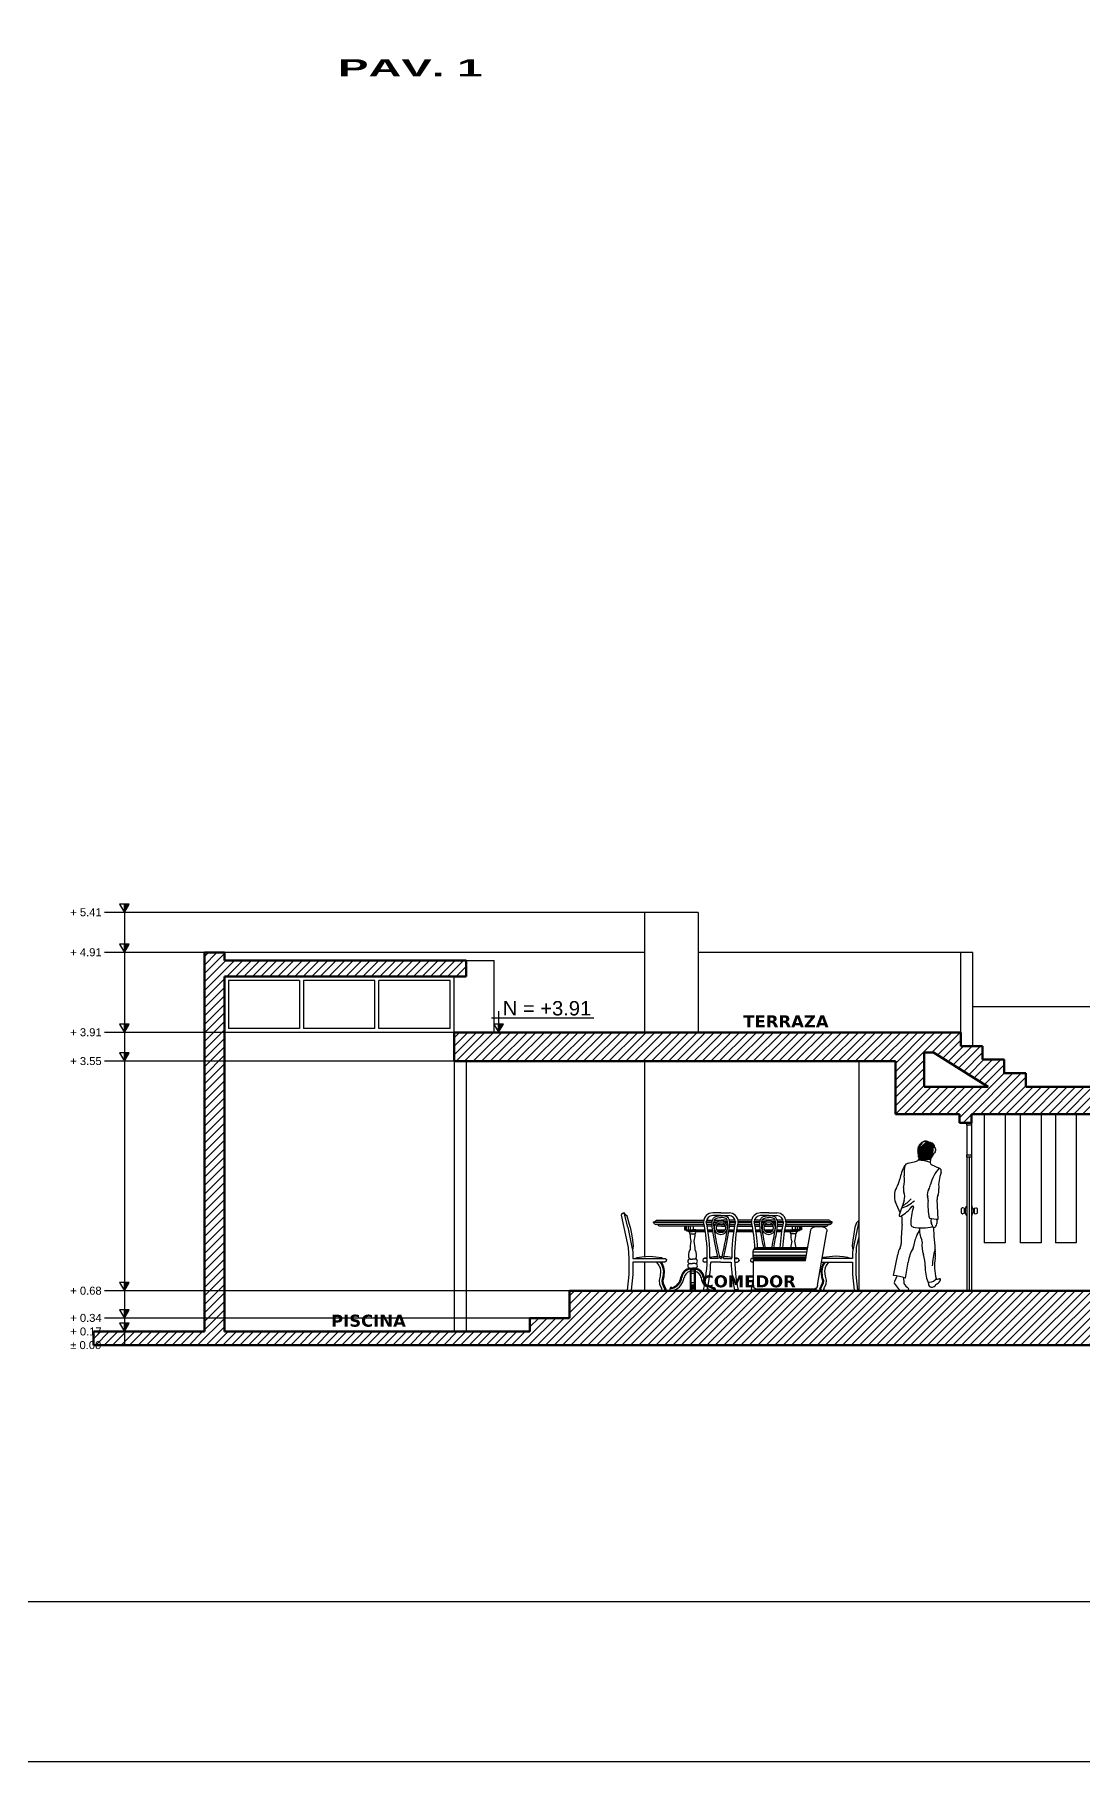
# Model space of a CAD drawing. Header units: inches. Extents: x 20.7 to 104.8, y 84.5 to 143.9.
# Drawn here: x 39.2 to 52.3, y 84.49 to 106.07 of the extents above; entities that cross this region are included whole.
import ezdxf

# ---------------------------------------------------------------- set-up
doc = ezdxf.new("R2010")
doc.units = ezdxf.units.IN
doc.header["$MEASUREMENT"] = 0
for name, color, linetype in [('Cotas', 60, 'Continuous'), ('Formato', 77, 'Continuous'), ('Gradas', 3, 'Continuous'), ('Mobiliario', 2, 'Continuous'), ('Pared lejana', 152, 'Continuous'), ('Personas', 241, 'Continuous'), ('Puertas', 1, 'Continuous'), ('Texto', 98, 'Continuous'), ('Textura piso', 8, 'Continuous'), ('Ventana', 4, 'Continuous')]:
    doc.layers.add(name, color=color, linetype=linetype)
doc.layers.add('Paredes', color=5, linetype='Continuous', lineweight=80)
doc.styles.add('SANSSERIFBOLD', font='sasb____.pfb', dxfattribs={"width": 0.85, "height": 0.6})
doc.styles.get("Standard").update_dxf_attribs({"font": 'arial.ttf'})

# ---------------------------------------------------------------- blocks, each defined once
blk = doc.blocks.new('sillon4')
at = {"layer": 'Mobiliario', "linetype": 'Continuous', "ltscale": 0.03}
for p, q in [((352.398, 46.512), (352.28, 47.184)), ((352.329, 47.242), (352.431, 47.242)), ((352.529, 46.923), (352.48, 47.201)), ((352.519, 46.982), (353.148, 46.982)), ((352.52, 46.975), (353.174, 46.975)), ((352.52, 46.961), (353.189, 46.961)), ((352.529, 46.927), (353.198, 46.927)), ((352.547, 46.82), (352.529, 46.923)), ((352.536, 46.886), (353.198, 46.886)), ((352.54, 46.863), (353.198, 46.863)), ((352.542, 46.848), (353.198, 46.848)), ((353.198, 46.87), (353.198, 46.932)), ((353.198, 46.87), (353.198, 46.512)), ((352.545, 46.835), (353.198, 46.835)), ((352.547, 46.826), (353.198, 46.826)), ((352.547, 46.82), (353.198, 46.82)), ((352.448, 46.462), (353.148, 46.462)), ((352.455, 46.443), (352.455, 46.462)), ((352.495, 46.443), (352.495, 46.462)), ((353.102, 46.443), (353.102, 46.462)), ((353.142, 46.443), (353.142, 46.462))]:
    blk.add_line(p, q, dxfattribs=at)
at = {"layer": 'Mobiliario'}
for p, q in [((352.455, 46.443), (352.495, 46.443)), ((353.102, 46.443), (353.142, 46.443))]:
    blk.add_line(p, q, dxfattribs=at)
at = {"layer": 'Mobiliario', "linetype": 'Continuous', "ltscale": 0.03}
for centre, start, end in [((352.329, 47.192), 90, 190), ((352.431, 47.192), 10, 90), ((353.148, 46.932), 0, 90), ((352.448, 46.512), 180, 270), ((353.148, 46.512), 270, 0)]:
    blk.add_arc(centre, 0.05, start, end, dxfattribs=at)
blk = doc.blocks.new('mobi elev')
at = {"layer": 'Mobiliario'}
for p, q in [((296.36, 23.785), (296.367, 23.808)), ((296.449, 23.378), (296.36, 23.785)), ((296.367, 23.808), (296.38, 23.809)), ((296.392, 23.812), (296.38, 23.809)), ((296.416, 23.784), (296.392, 23.812)), ((296.438, 23.634), (296.392, 23.812)), ((296.431, 23.772), (296.416, 23.784)), ((296.47, 23.637), (296.431, 23.772)), ((297.603, 23.812), (297.5, 23.812)), ((297.603, 23.778), (297.5, 23.778)), ((297.603, 23.812), (297.705, 23.812)), ((297.603, 23.778), (297.705, 23.778)), ((298.2, 23.812), (298.098, 23.812)), ((298.2, 23.778), (298.098, 23.778)), ((298.2, 23.812), (298.302, 23.812)), ((298.2, 23.778), (298.302, 23.778)), ((296.438, 23.634), (296.49, 23.385)), ((296.47, 23.637), (296.471, 23.633)), ((296.471, 23.633), (296.486, 23.552)), ((296.486, 23.552), (296.497, 23.47)), ((296.761, 23.7), (297.387, 23.7)), ((296.761, 23.691), (296.761, 23.7)), ((297.388, 23.691), (296.761, 23.691)), ((296.796, 23.723), (297.389, 23.723)), ((297.393, 23.669), (296.797, 23.669)), ((297.397, 23.646), (296.827, 23.646)), ((297.148, 23.646), (297.148, 23.6)), ((297.148, 23.6), (297.249, 23.6)), ((297.152, 23.6), (297.152, 23.646)), ((297.159, 23.6), (297.159, 23.646)), ((297.171, 23.6), (297.171, 23.589)), ((297.171, 23.589), (297.249, 23.589)), ((297.173, 23.6), (297.173, 23.646)), ((297.196, 23.6), (297.196, 23.646)), ((297.216, 23.55), (297.281, 23.55)), ((297.217, 23.578), (297.249, 23.578)), ((297.223, 23.6), (297.223, 23.646)), ((297.288, 23.6), (297.248, 23.6)), ((297.288, 23.589), (297.248, 23.589)), ((297.288, 23.578), (297.248, 23.578)), ((297.26, 23.6), (297.26, 23.646)), ((297.288, 23.6), (297.405, 23.6)), ((297.288, 23.589), (297.407, 23.589)), ((297.288, 23.578), (297.409, 23.578)), ((297.421, 23.7), (297.494, 23.7)), ((297.493, 23.691), (297.423, 23.691)), ((297.424, 23.723), (297.498, 23.723)), ((297.493, 23.669), (297.428, 23.669)), ((297.494, 23.646), (297.432, 23.646)), ((297.44, 23.6), (297.5, 23.6)), ((297.442, 23.589), (297.501, 23.589)), ((297.443, 23.578), (297.503, 23.578)), ((297.53, 23.669), (297.515, 23.669)), ((297.55, 23.691), (297.516, 23.691)), ((297.517, 23.7), (297.562, 23.7)), ((297.522, 23.646), (297.517, 23.646)), ((297.522, 23.6), (297.524, 23.6)), ((297.523, 23.723), (297.609, 23.723)), ((297.524, 23.589), (297.529, 23.589)), ((297.526, 23.578), (297.536, 23.578)), ((297.609, 23.646), (297.545, 23.646)), ((297.549, 23.6), (297.657, 23.6)), ((297.556, 23.589), (297.649, 23.589)), ((297.609, 23.669), (297.559, 23.669)), ((297.568, 23.578), (297.637, 23.578)), ((297.683, 23.723), (297.609, 23.723)), ((297.609, 23.669), (297.647, 23.669)), ((297.609, 23.646), (297.66, 23.646)), ((297.688, 23.7), (297.644, 23.7)), ((297.656, 23.691), (297.689, 23.691)), ((297.669, 23.578), (297.68, 23.578)), ((297.675, 23.669), (297.69, 23.669)), ((297.677, 23.589), (297.682, 23.589)), ((297.681, 23.6), (297.683, 23.6)), ((297.684, 23.646), (297.689, 23.646)), ((297.702, 23.578), (297.762, 23.578)), ((297.704, 23.589), (297.764, 23.589)), ((297.706, 23.6), (297.766, 23.6)), ((297.781, 23.723), (297.707, 23.723)), ((297.711, 23.646), (297.774, 23.646)), ((297.785, 23.7), (297.712, 23.7)), ((297.712, 23.691), (297.783, 23.691)), ((297.713, 23.669), (297.778, 23.669)), ((297.797, 23.578), (298.006, 23.578)), ((297.798, 23.589), (298.004, 23.589)), ((297.8, 23.6), (298.003, 23.6)), ((297.808, 23.646), (297.995, 23.646)), ((297.813, 23.669), (297.99, 23.669)), ((297.986, 23.723), (297.816, 23.723)), ((297.817, 23.691), (297.985, 23.691)), ((297.984, 23.7), (297.819, 23.7)), ((298.091, 23.7), (298.018, 23.7)), ((298.02, 23.691), (298.09, 23.691)), ((298.096, 23.723), (298.022, 23.723)), ((298.025, 23.669), (298.09, 23.669)), ((298.029, 23.646), (298.091, 23.646)), ((298.037, 23.6), (298.097, 23.6)), ((298.039, 23.589), (298.099, 23.589)), ((298.041, 23.578), (298.1, 23.578)), ((298.113, 23.691), (298.147, 23.691)), ((298.113, 23.669), (298.128, 23.669)), ((298.159, 23.7), (298.114, 23.7)), ((298.114, 23.646), (298.119, 23.646)), ((298.119, 23.6), (298.121, 23.6)), ((298.28, 23.723), (298.12, 23.723)), ((298.121, 23.589), (298.126, 23.589)), ((298.123, 23.578), (298.133, 23.578)), ((298.143, 23.646), (298.258, 23.646)), ((298.146, 23.6), (298.254, 23.6)), ((298.153, 23.589), (298.247, 23.589)), ((298.156, 23.669), (298.244, 23.669)), ((298.166, 23.578), (298.234, 23.578)), ((298.286, 23.7), (298.241, 23.7)), ((298.253, 23.691), (298.287, 23.691)), ((298.267, 23.578), (298.277, 23.578)), ((298.272, 23.669), (298.287, 23.669)), ((298.274, 23.589), (298.279, 23.589)), ((298.279, 23.6), (298.281, 23.6)), ((298.281, 23.646), (298.286, 23.646)), ((298.3, 23.578), (298.359, 23.578)), ((298.302, 23.589), (298.361, 23.589)), ((298.303, 23.6), (298.363, 23.6)), ((298.378, 23.723), (298.304, 23.723)), ((298.382, 23.7), (298.309, 23.7)), ((298.309, 23.646), (298.371, 23.646)), ((298.31, 23.691), (298.38, 23.691)), ((298.31, 23.669), (298.375, 23.669)), ((298.394, 23.578), (298.508, 23.578)), ((298.396, 23.589), (298.508, 23.589)), ((298.397, 23.6), (298.508, 23.6)), ((298.406, 23.646), (298.929, 23.646)), ((298.41, 23.669), (298.959, 23.669)), ((298.959, 23.723), (298.414, 23.723)), ((298.415, 23.691), (298.994, 23.691)), ((298.994, 23.7), (298.416, 23.7)), ((298.54, 23.55), (298.475, 23.55)), ((298.496, 23.6), (298.496, 23.646)), ((298.608, 23.6), (298.507, 23.6)), ((298.585, 23.589), (298.507, 23.589)), ((298.545, 23.578), (298.507, 23.578)), ((298.533, 23.6), (298.533, 23.646)), ((298.56, 23.6), (298.56, 23.646)), ((298.583, 23.6), (298.583, 23.646)), ((298.585, 23.6), (298.585, 23.589)), ((298.597, 23.6), (298.597, 23.646)), ((298.604, 23.6), (298.604, 23.646)), ((298.608, 23.646), (298.608, 23.6)), ((298.994, 23.691), (298.994, 23.7)), ((299.262, 23.552), (299.251, 23.47)), ((299.326, 23.707), (299.259, 23.385)), ((299.277, 23.633), (299.262, 23.552)), ((299.299, 23.689), (299.277, 23.633)), ((299.326, 23.719), (299.299, 23.689)), ((296.456, 23.244), (296.449, 23.378)), ((296.49, 23.385), (296.501, 23.326)), ((296.497, 23.47), (296.505, 23.4)), ((296.505, 23.4), (296.497, 23.348)), ((296.501, 23.326), (296.501, 23.244)), ((299.251, 23.47), (299.244, 23.4)), ((299.244, 23.4), (299.252, 23.348)), ((299.259, 23.385), (299.248, 23.326)), ((299.248, 23.326), (299.248, 23.244)), ((299.292, 23.244), (299.299, 23.378)), ((299.299, 23.378), (299.326, 23.499)), ((296.456, 23.044), (296.456, 23.244)), ((296.501, 23.244), (296.905, 23.244)), ((296.901, 23.196), (296.501, 23.196)), ((296.501, 23.196), (296.501, 23.041)), ((296.92, 23.211), (296.901, 23.196)), ((296.905, 23.244), (296.924, 23.23)), ((296.924, 23.23), (296.92, 23.211)), ((297.217, 23.236), (297.249, 23.236)), ((297.217, 23.179), (297.249, 23.179)), ((297.217, 23.122), (297.249, 23.122)), ((297.217, 23.122), (297.217, 22.844)), ((297.228, 23.122), (297.228, 22.844)), ((297.228, 23.117), (297.269, 23.117)), ((297.228, 23.107), (297.269, 23.107)), ((297.28, 23.236), (297.248, 23.236)), ((297.28, 23.179), (297.248, 23.179)), ((297.28, 23.122), (297.248, 23.122)), ((297.269, 23.122), (297.269, 22.844)), ((297.28, 23.122), (297.28, 22.844)), ((297.375, 23.222), (297.375, 23.219)), ((297.432, 23.244), (297.398, 23.244)), ((297.431, 23.196), (297.398, 23.196)), ((297.57, 23.244), (297.466, 23.244)), ((297.603, 23.196), (297.476, 23.196)), ((297.569, 23.245), (297.57, 23.244)), ((297.591, 23.25), (297.593, 23.244)), ((297.603, 23.244), (297.593, 23.244)), ((297.603, 23.244), (297.612, 23.244)), ((297.603, 23.196), (297.729, 23.196)), ((297.614, 23.25), (297.612, 23.244)), ((297.636, 23.245), (297.636, 23.244)), ((297.636, 23.244), (297.739, 23.244)), ((297.773, 23.244), (297.808, 23.244)), ((297.775, 23.196), (297.808, 23.196)), ((297.83, 23.222), (297.83, 23.219)), ((297.972, 23.222), (297.972, 23.219)), ((298.007, 23.244), (297.995, 23.244)), ((298.007, 23.196), (297.995, 23.196)), ((298.858, 23.196), (299.248, 23.196)), ((299.248, 23.244), (298.867, 23.244)), ((299.248, 23.196), (299.248, 23.041)), ((299.292, 23.044), (299.292, 23.244)), ((296.436, 22.846), (296.456, 23.044)), ((296.501, 23.041), (296.48, 22.846)), ((297.228, 23.088), (297.269, 23.088)), ((297.228, 23.059), (297.269, 23.059)), ((297.228, 22.943), (297.269, 22.943)), ((297.228, 22.915), (297.269, 22.915)), ((297.228, 22.897), (297.269, 22.897)), ((297.228, 22.886), (297.269, 22.886)), ((299.248, 23.041), (299.269, 22.846)), ((299.313, 22.846), (299.292, 23.044)), ((296.436, 22.846), (296.442, 22.838)), ((296.474, 22.838), (296.442, 22.838)), ((296.458, 22.838), (296.442, 22.838)), ((296.474, 22.838), (296.48, 22.846)), ((296.861, 22.859), (296.868, 22.838)), ((296.901, 22.838), (296.868, 22.838)), ((296.974, 22.878), (296.966, 22.863)), ((296.966, 22.863), (296.966, 22.846)), ((296.966, 22.846), (296.973, 22.838)), ((296.966, 22.846), (297.018, 22.846)), ((296.991, 22.867), (296.968, 22.867)), ((297.011, 22.838), (296.973, 22.838)), ((296.99, 22.878), (296.974, 22.878)), ((297.018, 22.846), (297.011, 22.838)), ((297.217, 22.878), (297.249, 22.878)), ((297.217, 22.863), (297.249, 22.863)), ((297.221, 22.838), (297.217, 22.844)), ((297.217, 22.844), (297.28, 22.844)), ((297.276, 22.838), (297.221, 22.838)), ((297.28, 22.878), (297.248, 22.878)), ((297.28, 22.863), (297.248, 22.863)), ((297.276, 22.838), (297.28, 22.844)), ((297.398, 22.838), (297.387, 22.849)), ((297.387, 22.849), (297.432, 22.849)), ((297.421, 22.838), (297.398, 22.838)), ((297.421, 22.838), (297.432, 22.849)), ((297.531, 22.846), (297.479, 22.846)), ((297.479, 22.846), (297.486, 22.838)), ((297.524, 22.838), (297.486, 22.838)), ((297.506, 22.867), (297.529, 22.867)), ((297.507, 22.878), (297.523, 22.878)), ((297.523, 22.878), (297.531, 22.863)), ((297.531, 22.846), (297.524, 22.838)), ((297.531, 22.863), (297.531, 22.846)), ((297.785, 22.838), (297.773, 22.849)), ((297.819, 22.849), (297.773, 22.849)), ((297.785, 22.838), (297.808, 22.838)), ((297.808, 22.838), (297.819, 22.849)), ((297.984, 22.849), (298.029, 22.849)), ((297.995, 22.838), (297.984, 22.849)), ((298.018, 22.838), (297.995, 22.838)), ((298.018, 22.838), (298.029, 22.849)), ((298.225, 22.858), (298.225, 22.846)), ((298.225, 22.846), (298.232, 22.838)), ((298.225, 22.846), (298.277, 22.846)), ((298.27, 22.838), (298.232, 22.838)), ((298.277, 22.846), (298.27, 22.838)), ((298.416, 22.849), (298.371, 22.849)), ((298.382, 22.838), (298.371, 22.849)), ((298.382, 22.838), (298.405, 22.838)), ((298.405, 22.838), (298.416, 22.849)), ((298.476, 22.858), (298.476, 22.844)), ((298.539, 22.844), (298.476, 22.844)), ((298.479, 22.838), (298.476, 22.844)), ((298.535, 22.838), (298.479, 22.838)), ((298.487, 22.858), (298.487, 22.844)), ((298.528, 22.858), (298.528, 22.844)), ((298.535, 22.838), (298.539, 22.844)), ((298.539, 22.858), (298.539, 22.844)), ((298.79, 22.846), (298.738, 22.846)), ((298.738, 22.846), (298.745, 22.838)), ((298.745, 22.838), (298.783, 22.838)), ((298.79, 22.846), (298.783, 22.838)), ((298.786, 22.867), (298.788, 22.867)), ((298.788, 22.868), (298.79, 22.863)), ((298.79, 22.863), (298.79, 22.846)), ((298.847, 22.838), (298.881, 22.838)), ((298.888, 22.859), (298.881, 22.838)), ((299.275, 22.838), (299.269, 22.846)), ((299.275, 22.838), (299.306, 22.838)), ((299.313, 22.846), (299.306, 22.838))]:
    blk.add_line(p, q, dxfattribs=at)
for points in [[(296.531, 23.244), (296.558, 23.256), (296.615, 23.265), (296.716, 23.27), (296.789, 23.263), (296.861, 23.253), (296.877, 23.244)], [(296.799, 23.196), (296.829, 23.156), (296.842, 23.124), (296.849, 23.085), (296.844, 23.021), (296.83, 22.972), (296.836, 22.92), (296.856, 22.874), (296.863, 22.862), (296.861, 22.859)], [(296.841, 23.196), (296.859, 23.173), (296.875, 23.134), (296.884, 23.087), (296.878, 23.015), (296.865, 22.969), (296.869, 22.929), (296.887, 22.889), (296.9, 22.864), (296.902, 22.861), (296.888, 22.838)], [(296.856, 23.196), (296.869, 23.178), (296.886, 23.137), (296.895, 23.088), (296.889, 23.013), (296.876, 22.968), (296.88, 22.932), (296.897, 22.895), (296.91, 22.87), (296.916, 22.861), (296.901, 22.838)], [(298.893, 23.196), (298.88, 23.178), (298.863, 23.137), (298.853, 23.088), (298.859, 23.013), (298.872, 22.968), (298.868, 22.932), (298.852, 22.895), (298.838, 22.87), (298.833, 22.861), (298.847, 22.838)], [(298.907, 23.196), (298.89, 23.173), (298.874, 23.134), (298.865, 23.087), (298.87, 23.015), (298.884, 22.969), (298.88, 22.929), (298.862, 22.889), (298.848, 22.864), (298.846, 22.861), (298.861, 22.838)], [(299.217, 23.244), (299.191, 23.256), (299.133, 23.265), (299.033, 23.27), (298.96, 23.263), (298.887, 23.253), (298.871, 23.244)], [(298.949, 23.196), (298.92, 23.156), (298.907, 23.124), (298.899, 23.085), (298.904, 23.021), (298.918, 22.972), (298.913, 22.92), (298.892, 22.874), (298.886, 22.862), (298.888, 22.859)]]:
    blk.add_lwpolyline(points, dxfattribs=at)
for centre, radius, start, end in [((297.5, 23.698), 0.114, 90, 180), ((297.5, 23.698), 0.0797, 90, 180), ((297.705, 23.698), 0.114, 0, 90), ((297.705, 23.698), 0.0797, 0, 90), ((298.098, 23.698), 0.114, 90, 180), ((298.098, 23.698), 0.0797, 90, 180), ((298.302, 23.698), 0.114, 0, 90), ((298.302, 23.698), 0.0797, 0, 90), ((296.757, 23.745), 0.0451, 275.4698, 330.783), ((296.793, 23.702), 0.0332, 198.1399, 271.9552), ((296.794, 23.633), 0.0354, 20.6968, 94.766), ((297.211, 23.599), 0.0221, 206.8466, 284.9234), ((297.228, 23.567), 0.02, 149.3013, 234.4011), ((297.614, 23.556), 0.398, 180.8234, 194.1277), ((296.883, 23.556), 0.398, 345.8723, 359.1766), ((297.269, 23.567), 0.02, 305.5989, 30.6987), ((295.439, 23.274), 1.993, 347.7009, 12.2991), ((295.439, 23.274), 2.027, 359.1665, 12.2991), ((297.603, 23.627), 0.0832, 90, 270), ((297.603, 23.627), 0.0604, 90, 270), ((297.603, 23.627), 0.0832, 270, 90), ((297.603, 23.627), 0.0604, 270, 90), ((299.766, 23.274), 2.027, 167.7009, 180.8335), ((299.766, 23.274), 1.993, 167.7009, 192.2991), ((296.037, 23.274), 1.993, 2.6793, 12.2991), ((296.037, 23.274), 2.027, 2.9188, 12.2991), ((298.2, 23.627), 0.0832, 90, 270), ((298.2, 23.627), 0.0604, 90, 270), ((298.2, 23.627), 0.0832, 270, 90), ((298.2, 23.627), 0.0604, 270, 90), ((300.364, 23.274), 2.027, 167.7009, 177.0812), ((300.364, 23.274), 1.993, 167.7009, 177.0312), ((298.487, 23.567), 0.02, 146.7943, 234.4011), ((298.873, 23.556), 0.398, 180.8234, 194.1277), ((298.141, 23.556), 0.398, 345.8723, 359.1766), ((298.528, 23.567), 0.02, 305.5989, 33.2057), ((298.547, 23.603), 0.0251, 264.8119, 327.1979), ((298.962, 23.633), 0.0354, 85.234, 159.3032), ((298.999, 23.745), 0.0451, 209.217, 264.5302), ((298.963, 23.702), 0.0332, 268.0448, 341.8601), ((297.311, 23.287), 0.114, 146.1962, 206.8278), ((297.672, 23.357), 0.455, 167.0807, 180.897), ((296.825, 23.357), 0.455, 359.103, 12.9193), ((297.186, 23.287), 0.114, 333.1722, 33.8038), ((298.931, 23.357), 0.455, 167.0807, 177.4971), ((298.084, 23.357), 0.455, 2.5029, 12.9193), ((297.243, 22.982), 0.142, 100.6151, 169.3537), ((297.243, 22.982), 0.131, 101.549, 169.3537), ((297.217, 23.208), 0.0285, 90, 270), ((297.217, 23.151), 0.0285, 90, 270), ((297.28, 23.208), 0.0285, 270, 90), ((297.28, 23.151), 0.0285, 270, 90), ((297.254, 22.982), 0.142, 10.6463, 79.3849), ((297.254, 22.982), 0.131, 10.6463, 78.451), ((297.398, 23.222), 0.0228, 90, 180), ((297.398, 23.219), 0.0228, 180, 270), ((297.603, 22.265), 1, 99.8276, 101.4912), ((295.485, 23.274), 1.993, 347.7009, 357.7669), ((297.603, 22.265), 1, 92.1549, 97.8439), ((297.597, 22.574), 0.69, 89.5437, 90.7396), ((297.608, 22.574), 0.69, 89.2604, 90.4563), ((297.603, 22.265), 1, 82.1561, 87.8451), ((299.721, 23.274), 1.993, 182.2331, 192.2991), ((297.603, 22.265), 1, 78.5088, 80.1724), ((297.808, 23.222), 0.0228, 0, 90), ((297.808, 23.219), 0.0228, 270, 0), ((297.995, 23.222), 0.0228, 90, 180), ((297.995, 23.219), 0.0228, 180, 270), ((298.2, 22.265), 1, 101.1074, 101.4912), ((296.946, 23.03), 0.159, 285.9772, 352.14), ((296.946, 23.03), 0.17, 285.4295, 352.14), ((296.946, 23.03), 0.198, 291.3682, 352.14), ((297.243, 22.982), 0.103, 104.816, 169.3537), ((297.254, 22.982), 0.103, 10.6463, 75.184), ((297.551, 23.03), 0.198, 187.86, 219.3848), ((297.551, 23.03), 0.17, 187.86, 210.5747), ((297.551, 23.03), 0.159, 187.86, 205.3509), ((297.551, 23.03), 0.17, 230.2309, 254.5705), ((297.551, 23.03), 0.159, 227.9108, 254.0228), ((296.037, 23.274), 1.993, 347.7009, 351.4588), ((297.551, 23.03), 0.198, 234.6058, 248.6318), ((296.082, 23.274), 1.993, 347.7009, 348.1393), ((298.205, 23.03), 0.198, 291.3682, 299.3722), ((300.318, 23.274), 1.993, 192.0563, 192.2991), ((300.364, 23.274), 1.993, 192.0563, 192.2991), ((298.81, 23.03), 0.198, 240.6278, 248.6318)]:
    blk.add_arc(centre, radius, start, end, dxfattribs=at)
for points in [[(297.569, 23.245), (297.502, 23.582), (297.522, 23.758), (297.603, 23.778)], [(297.636, 23.245), (297.703, 23.582), (297.683, 23.758), (297.603, 23.778)]]:
    blk.add_spline(points, degree=3, dxfattribs=at)
for points, knots in [([(297.591, 23.25), (297.573, 23.334), (297.554, 23.417), (297.528, 23.566), (297.517, 23.621), (297.515, 23.697), (297.519, 23.72), (297.535, 23.742), (297.546, 23.747), (297.577, 23.752), (297.59, 23.754), (297.603, 23.755)], [0, 0, 0, 0, 0.2488357, 0.2488357, 0.3650363, 0.3650363, 0.4389947, 0.4389947, 0.4970626, 0.4970626, 0.5282923, 0.5282923, 0.5282923, 0.5282923]), ([(297.614, 23.25), (297.633, 23.334), (297.652, 23.417), (297.678, 23.566), (297.689, 23.621), (297.691, 23.697), (297.686, 23.72), (297.67, 23.742), (297.659, 23.747), (297.628, 23.752), (297.616, 23.754), (297.603, 23.755)], [0, 0, 0, 0, 0.2488357, 0.2488357, 0.3650363, 0.3650363, 0.4389947, 0.4389947, 0.4970626, 0.4970626, 0.5282923, 0.5282923, 0.5282923, 0.5282923]), ([(298.138, 23.377), (298.125, 23.439), (298.1, 23.564), (298.073, 23.765), (298.17, 23.775), (298.2, 23.778)], [0.1457405, 0.1457405, 0.1457405, 0.1457405, 0.3429654, 0.5205537, 0.603293, 0.603293, 0.603293, 0.603293]), ([(298.161, 23.377), (298.151, 23.421), (298.142, 23.468), (298.125, 23.566), (298.114, 23.621), (298.112, 23.697), (298.117, 23.72), (298.132, 23.742), (298.143, 23.747), (298.175, 23.752), (298.187, 23.754), (298.2, 23.755)], [0.1236458, 0.1236458, 0.1236458, 0.1236458, 0.2488357, 0.2488357, 0.3650363, 0.3650363, 0.4389947, 0.4389947, 0.4970626, 0.4970626, 0.5282923, 0.5282923, 0.5282923, 0.5282923]), ([(298.263, 23.377), (298.276, 23.439), (298.3, 23.564), (298.327, 23.765), (298.231, 23.775), (298.2, 23.778)], [0.1457405, 0.1457405, 0.1457405, 0.1457405, 0.3429654, 0.5205537, 0.603293, 0.603293, 0.603293, 0.603293]), ([(298.239, 23.377), (298.249, 23.421), (298.258, 23.468), (298.275, 23.566), (298.286, 23.621), (298.288, 23.697), (298.284, 23.72), (298.268, 23.742), (298.257, 23.747), (298.226, 23.752), (298.213, 23.754), (298.2, 23.755)], [0.1236458, 0.1236458, 0.1236458, 0.1236458, 0.2488357, 0.2488357, 0.3650363, 0.3650363, 0.4389947, 0.4389947, 0.4970626, 0.4970626, 0.5282923, 0.5282923, 0.5282923, 0.5282923])]:
    blk.add_open_spline(points, degree=3, knots=knots, dxfattribs=at)
blk = doc.blocks.new('people')
at = {"true_color": 0x2f3232}
h = blk.add_hatch(dxfattribs=at)
h.set_pattern_fill('ANSI38', color=250, scale=0.05, angle=45, style=0)
h.set_pattern_definition([(90, (326.720215, 24.233731), (-0.00625, 9e-19), []), (180, (326.720215, 24.233731), (-0.0125, -0.00625), [0.015625, -0.009375])])
edge = h.paths.add_edge_path()
edge.add_arc((326.658, 24.408), 0.0398, 11.1317, 76.2407)
edge.add_arc((326.617, 24.35), 0.123, 113.2344, 172.903)
edge.add_arc((326.771, 24.869), 0.434, 248.6383, 256.2407)
edge.add_arc((326.591, 24.41), 0.0582, 68.6383, 113.2344)
edge.add_arc((326.559, 24.358), 0.0645, 172.903, 191.7376)
edge.add_arc((326.177, 24.278), 0.325, 0.6648, 11.7376)
edge.add_arc((326.547, 24.283), 0.0448, 180.6648, 256.2568)
edge.add_arc((326.582, 24.424), 0.191, 256.2568, 287.5392)
edge.add_arc((326.621, 24.301), 0.061, 287.5392, 337.6468)
edge.add_arc((326.878, 24.195), 0.217, 139.938, 157.6468)
edge.add_arc((326.789, 24.434), 0.0933, 191.1317, 216.2418)
edge.add_arc((326.684, 24.358), 0.0358, 319.938, 396.2418)
at = {"color": 37}
for p, q in [((326.373, 24.191), (326.465, 24.212)), ((326.653, 24.249), (326.648, 24.198)), ((326.661, 24.176), (326.762, 24.131)), ((326.273, 23.573), (326.217, 23.703)), ((326.324, 23.727), (326.263, 23.543)), ((326.75, 23.491), (326.735, 23.736))]:
    blk.add_line(p, q, dxfattribs=at)
at = {"color": 8}
for p, q in [((326.192, 22.788), (326.244, 23.052)), ((326.265, 22.607), (326.204, 22.69)), ((326.233, 22.781), (326.209, 22.721)), ((326.315, 22.762), (326.318, 22.694)), ((326.624, 22.708), (326.629, 22.673)), ((326.361, 22.599), (326.377, 22.61))]:
    blk.add_line(p, q, dxfattribs=at)
at = {"color": 7}
blk.add_line((326.724, 22.75), (326.711, 22.734), dxfattribs=at)
at = {"color": 250, "true_color": 0x2f3232}
for centre, radius, start, end in [((326.617, 24.35), 0.123, 113.2344, 172.903), ((326.591, 24.41), 0.0582, 68.6383, 113.2344), ((326.771, 24.869), 0.434, 248.6383, 256.2407), ((326.658, 24.408), 0.0398, 11.1317, 76.2407), ((326.789, 24.434), 0.0933, 191.1317, 216.2418), ((326.559, 24.358), 0.0645, 172.903, 191.7376), ((326.177, 24.278), 0.325, 0.6648, 11.7376), ((326.547, 24.283), 0.0448, 180.6648, 256.2568), ((326.582, 24.424), 0.191, 256.2568, 287.5392), ((326.621, 24.301), 0.061, 287.5392, 337.6468), ((326.878, 24.195), 0.217, 139.938, 157.6468), ((326.684, 24.358), 0.0358, 319.938, 36.2418)]:
    blk.add_arc(centre, radius, start, end, dxfattribs=at)
at = {"color": 37}
for centre, radius, start, end in [((326.39, 24.12), 0.0724, 103.256, 152.2152), ((326.448, 24.283), 0.073, 283.256, 334.5444), ((326.481, 23.713), 0.515, 71.0255, 88.3019), ((326.67, 24.196), 0.0219, 174.5751, 246.0598), ((325.911, 24.064), 0.365, 330.0578, 348.7633), ((326.851, 23.877), 0.593, 152.2152, 168.7633), ((325.93, 23.986), 0.399, 345.8402, 7.0166), ((326.655, 24.076), 0.333, 163.7872, 187.0166), ((327.078, 23.836), 0.432, 136.9705, 168.178), ((327.181, 23.915), 0.426, 158.1701, 185.4665), ((326.743, 24.09), 0.0451, 338.1701, 66.0597), ((326.4, 23.783), 0.199, 150.0578, 203.4411), ((326.001, 24.138), 0.568, 301.8431, 316.439), ((326.41, 23.865), 0.0965, 165.8402, 202.2302), ((326.184, 23.773), 0.147, 341.7326, 22.2302), ((326.73, 23.803), 0.117, 146.8546, 196.7471), ((326.494, 23.732), 0.129, 356.5823, 16.7471), ((326.491, 23.959), 0.167, 326.8546, 348.178), ((326.85, 23.743), 0.115, 157.8521, 183.5164), ((326.572, 23.856), 0.186, 337.8521, 5.4665), ((326.275, 23.539), 0.0129, 161.7326, 299.7251), ((326.041, 23.95), 0.485, 299.7251, 322.1534), ((326.094, 24.146), 0.555, 290.8435, 310.1037), ((326.937, 23.456), 0.529, 159.4195, 183.4038), ((326.432, 23.646), 0.00999, 339.4195, 142.1534), ((327.431, 23.676), 0.81, 176.5823, 192.2391), ((326.442, 23.427), 0.0334, 183.4038, 258.5087), ((326.552, 23.965), 0.583, 258.5087, 282.9627), ((326.774, 24.157), 0.666, 258.3556, 267.9638)]:
    blk.add_arc(centre, radius, start, end, dxfattribs=at)
at = {"color": 8}
for centre, radius, start, end in [((325.928, 23.461), 0.373, 354.534, 11.4008), ((328.806, 23.186), 2.519, 174.534, 179.9924), ((325.326, 23.929), 1.322, 331.5146, 334.1443), ((326.794, 23.356), 0.278, 174.3047, 206.1911), ((330.828, 23.535), 4.14, 181.9686, 186.3209), ((326.517, 22.998), 0.279, 150.7516, 168.8509), ((326.181, 23.186), 0.106, 330.7516, 359.9924), ((326.867, 22.877), 0.5, 149.8186, 170.8906), ((326.383, 23.158), 0.0588, 329.8186, 353.6282), ((326.841, 23.107), 0.402, 151.5146, 173.6281), ((326.498, 23.21), 0.0514, 351.5802, 26.1911), ((326.863, 23.156), 0.317, 171.5802, 199.7946), ((327.324, 22.908), 0.648, 161.4987, 180), ((305.987, 26.225), 20.646, 350.3255, 350.8906), ((326.201, 22.918), 0.386, 357.7228, 19.7946), ((327.044, 22.885), 0.458, 177.7228, 202.6493), ((327.265, 22.905), 0.563, 169.755, 196.031), ((326.457, 23.051), 0.258, 349.755, 6.3209), ((326.049, 21.798), 1.001, 73.1531, 81.829), ((326.218, 22.7), 0.0171, 148.5305, 216.3056), ((326.138, 22.749), 0.0762, 328.5305, 338.2916), ((326.334, 22.694), 0.0154, 182.697, 212.5784), ((326.498, 22.8), 0.211, 212.5784, 234.9166), ((326.648, 22.785), 0.0808, 250.8808, 321.1274), ((326.665, 22.678), 0.0363, 188.106, 262.8731), ((326.669, 22.705), 0.0634, 262.8731, 330.747), ((326.729, 22.839), 0.0979, 262.8145, 291.8728), ((326.748, 22.66), 0.0279, 116.2042, 150.747), ((326.699, 22.76), 0.0839, 296.2042, 342.8074), ((326.769, 22.738), 0.0102, 342.8074, 111.8727), ((326.278, 22.617), 0.0167, 216.3056, 269.5881), ((326.273, 21.871), 0.729, 83.9695, 89.5881), ((326.351, 22.614), 0.0176, 263.9695, 305.1279), ((326.371, 22.619), 0.0102, 305.1279, 54.9166)]:
    blk.add_arc(centre, radius, start, end, dxfattribs=at)
at = {"layer": 'Personas'}
for p, q in [((326.661, 23.5), (326.656, 23.469)), ((326.73, 23.492), (326.735, 23.465))]:
    blk.add_line(p, q, dxfattribs=at)
for centre, radius, start, end in [((326.683, 23.465), 0.027, 170.4592, 224.3283), ((326.642, 23.425), 0.0298, 353.2856, 44.3283), ((326.698, 23.418), 0.0262, 173.2856, 325.7475), ((326.644, 23.455), 0.0909, 325.7475, 5.022), ((326.706, 23.46), 0.0292, 5.022, 9.1218)]:
    blk.add_arc(centre, radius, start, end, dxfattribs=at)
blk = doc.blocks.new('MANUBRO')
for p, q in [((-0.069, 0.076), (-0.069, 0.03)), ((-0.033, 0.087), (-0.051, 0.092)), ((-0.033, 0.018), (-0.051, 0.014)), ((-0.033, 0.087), (-0.033, 0.018)), ((-0.033, 0.073), (-0.02, 0.073)), ((-0.033, 0.032), (-0.02, 0.032)), ((-0.02, 0.073), (-0.02, 0.032)), ((-0.009, 0.106), (0, 0.106)), ((-0.009, 0), (0, 0))]:
    blk.add_line(p, q)
for centre, radius, start, end in [((-0.053, 0.076), 0.0163, 85.3243, 180), ((-0.053, 0.03), 0.0163, 180, 274.6757), ((-0.06, 0.106), 0.0515, 320.834, 359.8998), ((-0.06, 0), 0.0515, 0.1002, 39.166)]:
    blk.add_arc(centre, radius, start, end)
blk = doc.blocks.new('puerta corte')
at = {"layer": 'Puertas'}
for p, q in [((339.074, 16.603), (339.074, 16.233)), ((339.134, 16.603), (339.134, 16.233)), ((339.074, 16.203), (339.074, 14.533)), ((339.104, 16.203), (339.104, 14.533)), ((339.134, 16.203), (339.134, 14.533)), ((339.134, 14.533), (339.074, 14.533))]:
    blk.add_line(p, q, dxfattribs=at)
at = {"layer": 'Puertas', "ltscale": 5}
for points in [[(339.074, 16.603), (339.074, 16.633), (339.134, 16.633), (339.134, 16.603), (339.134, 16.603), (339.134, 16.603), (339.074, 16.603), (339.074, 16.633)], [(339.074, 16.203), (339.074, 16.233), (339.134, 16.233), (339.134, 16.203), (339.134, 16.203), (339.134, 16.203), (339.074, 16.203), (339.074, 16.233)]]:
    blk.add_lwpolyline(points, dxfattribs=at)
at = {"layer": 'Puertas'}
blk.add_blockref('MANUBRO', (339.074, 15.48), dxfattribs=at)
at = {"layer": 'Puertas', "xscale": -1}
blk.add_blockref('MANUBRO', (339.134, 15.48), dxfattribs=at)
blk = doc.blocks.new('T')
at = {"ltscale": 0.5}
blk.add_hatch(color=256, dxfattribs=at).paths.add_polyline_path([(2.6, 0), (0, 0), (2.6, -1.5)])
blk.add_line((0, 0), (2.6, 0), dxfattribs=at)
at = {"linetype": 'Continuous', "ltscale": 0.5}
blk.add_lwpolyline([(0, 0), (2.6, -1.5), (2.6, 1.5)], close=True, dxfattribs=at)
blk = doc.blocks.new('nivel c')
at = {"layer": 'Cotas'}
for p, q in [((230.884, 33.149), (232.159, 33.149)), ((230.97, 33.232), (230.97, 32.969))]:
    blk.add_line(p, q, dxfattribs=at)
at = {"layer": 'Cotas', "color": 8, "xscale": 0.03999999999996362, "yscale": 0.03999999999996362, "zscale": 0.03999999999996362, "rotation": 90}
blk.add_blockref('T', (230.97, 32.969), dxfattribs=at)

msp = doc.modelspace()

# ---------------------------------------------------------------- hatches: boundary and pattern name
at = {"layer": 'Textura piso'}
h = msp.add_hatch(dxfattribs=at)
h.set_pattern_fill('ANSI31', color=256, scale=0.6, style=0)
h.set_pattern_definition([(45, (71.56862, 89.68824), (-0.05303301, 0.05303301), [])])
h.paths.add_polyline_path([(45.882, 90.368), (45.882, 90.028), (45.387, 90.028), (45.387, 89.858), (41.569, 89.858), (41.569, 94.298), (44.59, 94.298), (44.59, 94.498), (41.569, 94.498), (41.569, 94.598), (41.319, 94.598), (41.319, 89.858), (39.934, 89.858), (39.934, 89.688), (71.369, 89.688), (71.369, 89.858), (71.069, 89.858), (71.069, 90.028), (70.249, 90.028), (70.249, 92.578), (71.569, 92.578), (71.569, 92.728), (71.369, 92.728), (71.369, 100.788), (71.219, 100.788), (71.219, 99.988), (66.286, 99.988), (66.286, 101.588), (66.166, 101.588), (66.166, 92.918), (65.906, 92.918), (65.906, 101.588), (65.786, 101.588), (65.786, 99.988), (61.324, 99.988), (61.324, 100.788), (61.174, 100.788), (61.174, 92.918), (51.583, 92.918), (51.583, 93.088), (51.313, 93.088), (51.313, 93.258), (51.043, 93.258), (51.043, 93.428), (50.773, 93.428), (50.773, 93.598), (44.44, 93.598), (44.44, 93.238), (49.954, 93.238), (49.954, 92.578), (50.757, 92.578), (50.757, 92.468), (50.907, 92.468), (50.907, 92.578), (61.174, 92.578), (61.174, 92.328), (62.176, 92.328), (64.876, 90.628), (65.786, 90.628), (65.786, 90.028), (61.697, 90.028), (61.697, 90.198), (61.427, 90.198), (61.427, 90.368)])
h.paths.add_polyline_path([(50.314, 92.918), (50.314, 93.348), (50.431, 93.348), (51.114, 92.918)], flags=16)
h.paths.add_polyline_path([(61.424, 92.578), (62.446, 92.578), (62.446, 92.408), (62.716, 92.408), (62.716, 92.238), (62.986, 92.238), (62.986, 92.068), (63.256, 92.068), (63.256, 91.898), (63.526, 91.898), (63.526, 91.728), (63.796, 91.728), (63.796, 91.558), (64.066, 91.558), (64.066, 91.388), (64.336, 91.388), (64.336, 91.218), (64.606, 91.218), (64.606, 91.048), (64.876, 91.048), (64.876, 90.878), (65.786, 90.878), (65.786, 93.518), (64.876, 93.518), (62.176, 95.218), (61.424, 95.218)], flags=17)
h.paths.add_polyline_path([(61.424, 95.468), (61.424, 99.618), (65.786, 99.618), (65.786, 93.768), (64.876, 93.768), (64.876, 93.938), (64.606, 93.938), (64.606, 94.108), (64.336, 94.108), (64.336, 94.278), (64.066, 94.278), (64.066, 94.448), (63.796, 94.448), (63.796, 94.618), (63.526, 94.618), (63.526, 94.788), (63.256, 94.788), (63.256, 94.958), (62.986, 94.958), (62.986, 95.128), (62.716, 95.128), (62.716, 95.298), (62.446, 95.298), (62.446, 95.468)], flags=16)
h.paths.add_polyline_path([(65.906, 92.578), (65.906, 90.028), (68.689, 90.028), (68.689, 92.578)], flags=17)
h.paths.add_polyline_path([(66.286, 92.918), (66.286, 95.808), (67.699, 95.808), (67.699, 92.918)], flags=16)
h.paths.add_polyline_path([(66.286, 96.148), (66.286, 99.618), (67.699, 99.618), (67.699, 96.148)], flags=16)
h.paths.add_polyline_path([(67.819, 92.918), (67.819, 95.808), (71.119, 95.808), (71.119, 92.918)], flags=16)
h.paths.add_polyline_path([(67.819, 96.148), (67.819, 99.618), (71.119, 99.618), (71.119, 96.148)], flags=16)
h.paths.add_polyline_path([(68.789, 92.578), (68.789, 90.028), (70.053, 90.028), (70.053, 92.578)], flags=17)

# ---------------------------------------------------------------- linework, layer by layer
at = {"layer": 'Cotas'}
for p, q in [((46.821, 95.098), (40.069, 95.098)), ((40.319, 95.098), (40.319, 89.688)), ((41.319, 94.598), (40.069, 94.598)), ((44.44, 93.598), (40.069, 93.598)), ((44.44, 93.238), (40.069, 93.238)), ((45.882, 90.368), (40.069, 90.368)), ((45.387, 90.028), (40.069, 90.028)), ((40.319, 89.858), (40.069, 89.858)), ((40.319, 89.688), (40.069, 89.688)), ((40.069, 89.688), (40.069, 89.688))]:
    msp.add_line(p, q, dxfattribs=at)
at = {"layer": 'Formato'}
for points in [[(20.685, 84.486), (104.785, 84.486), (104.785, 143.886), (20.685, 143.886)], [(22.685, 86.486), (102.785, 86.486), (102.785, 141.886), (22.685, 141.886)]]:
    msp.add_lwpolyline(points, close=True, dxfattribs=at)
at = {"layer": 'Gradas'}
msp.add_line((50.773, 93.428), (50.773, 93.598), dxfattribs=at)
at = {"layer": 'Pared lejana'}
for p, q in [((47.491, 95.098), (46.821, 95.098)), ((46.821, 95.098), (46.821, 93.598)), ((47.491, 95.098), (47.491, 93.598)), ((46.821, 94.598), (41.569, 94.598)), ((50.923, 94.598), (47.491, 94.598)), ((50.773, 93.598), (50.773, 94.598)), ((50.923, 93.428), (50.923, 94.598)), ((44.59, 94.498), (44.94, 94.498)), ((44.94, 93.598), (44.94, 94.498)), ((44.44, 93.598), (44.44, 94.298)), ((61.174, 93.918), (50.923, 93.918)), ((44.44, 93.238), (44.44, 89.858)), ((44.59, 93.238), (44.59, 89.858)), ((46.821, 93.238), (46.821, 90.797)), ((49.497, 93.238), (49.497, 90.368)), ((46.821, 90.727), (46.821, 90.368))]:
    msp.add_line(p, q, dxfattribs=at)
at = {"layer": 'Paredes'}
for p, q in [((41.319, 94.598), (41.319, 89.858)), ((41.569, 94.598), (41.319, 94.598)), ((41.569, 94.598), (41.569, 94.498)), ((44.59, 94.498), (41.569, 94.498)), ((44.59, 94.298), (44.59, 94.498)), ((41.569, 94.298), (41.569, 89.858)), ((44.59, 94.298), (41.569, 94.298)), ((50.773, 93.598), (44.44, 93.598)), ((44.44, 93.598), (44.44, 93.238)), ((50.773, 93.428), (50.773, 93.598)), ((50.431, 93.348), (50.314, 93.348)), ((50.314, 92.918), (50.314, 93.348)), ((50.431, 93.348), (51.114, 92.918)), ((51.043, 93.428), (50.773, 93.428)), ((51.043, 93.258), (51.043, 93.428)), ((51.313, 93.258), (51.043, 93.258)), ((51.313, 93.088), (51.313, 93.258)), ((49.954, 93.238), (44.44, 93.238)), ((49.954, 92.578), (49.954, 93.238)), ((51.583, 93.088), (51.313, 93.088)), ((51.583, 92.918), (51.583, 93.088)), ((51.114, 92.918), (50.314, 92.918)), ((61.174, 92.918), (51.583, 92.918)), ((50.757, 92.578), (49.954, 92.578)), ((50.757, 92.578), (50.757, 92.468)), ((50.907, 92.468), (50.757, 92.468)), ((61.174, 92.578), (50.907, 92.578)), ((50.907, 92.468), (50.907, 92.578)), ((50.907, 92.578), (50.907, 92.468)), ((61.427, 90.368), (45.882, 90.368)), ((45.882, 90.368), (45.882, 90.028)), ((45.882, 90.028), (45.387, 90.028)), ((45.387, 90.028), (45.387, 89.858)), ((41.319, 89.858), (39.934, 89.858)), ((39.934, 89.858), (39.934, 89.688)), ((45.387, 89.858), (41.569, 89.858)), ((39.934, 89.688), (71.369, 89.688))]:
    msp.add_line(p, q, dxfattribs=at)
at = {"layer": 'Ventana'}
for p, q in [((41.619, 94.248), (41.619, 93.648)), ((42.509, 94.248), (41.619, 94.248)), ((42.509, 94.248), (42.509, 93.648)), ((42.559, 94.248), (42.559, 93.648)), ((43.45, 94.248), (42.559, 94.248)), ((43.45, 93.648), (43.45, 94.248)), ((44.39, 94.248), (43.5, 94.248)), ((43.5, 93.648), (43.5, 94.248)), ((44.39, 93.648), (44.39, 94.248)), ((42.509, 93.648), (41.619, 93.648)), ((43.45, 93.648), (42.559, 93.648)), ((44.39, 93.648), (43.5, 93.648)), ((51.065, 92.578), (51.065, 90.968)), ((51.325, 92.578), (51.325, 90.968)), ((51.515, 92.578), (51.515, 90.968)), ((51.775, 92.578), (51.775, 90.968)), ((51.955, 92.578), (51.955, 90.968)), ((52.215, 92.578), (52.215, 90.968)), ((51.325, 90.968), (51.065, 90.968)), ((51.775, 90.968), (51.515, 90.968)), ((52.215, 90.968), (51.955, 90.968))]:
    msp.add_line(p, q, dxfattribs=at)

# ---------------------------------------------------------------- block references
at = {"layer": 'Cotas', "color": 8, "xscale": 0.03999999999996362, "yscale": 0.03999999999996362, "zscale": 0.03999999999996362, "rotation": 90}
for p in [(40.319, 95.098), (40.319, 94.598), (40.319, 93.598), (40.319, 93.238), (40.319, 90.368), (40.319, 90.028), (40.319, 89.858)]:
    msp.add_blockref('T', p, dxfattribs=at)
at = {"layer": 'Cotas'}
msp.add_blockref('nivel c', (-185.975, 60.63), dxfattribs=at)
at = {"layer": 'Gradas'}
msp.add_blockref('puerta corte', (-288.227, 75.835), dxfattribs=at)
at = {"layer": 'Mobiliario'}
msp.add_blockref('mobi elev', (-249.829, 67.53), dxfattribs=at)
at = {"layer": 'Mobiliario', "xscale": -1}
msp.add_blockref('sillon4', (401.377, 43.925), dxfattribs=at)
at = {"layer": 'Personas'}
msp.add_blockref('people', (-276.26, 67.772), dxfattribs=at)

# ---------------------------------------------------------------- texts
at = {"layer": 'Cotas', "color": 7, "style": 'SANSSERIFBOLD', "width": 1.9}
msp.add_text('PAV. 1', height=0.2149, dxfattribs=at).set_placement((42.989, 105.546))
at = {"layer": 'Cotas', "attachment_point": 1}
for s, insert, char_height, width in [('+ 5.41', (39.643, 95.15), 0.1, 0.37766), ('+ 4.91', (39.643, 94.65), 0.1, 0.37766), (' N = +3.91', (44.979, 93.99), 0.18, 1.25261), ('+ 3.91', (39.643, 93.65), 0.1, 0.37766), ('+ 3.55', (39.643, 93.29), 0.1, 0.40411), ('+ 0.68', (39.643, 90.42), 0.1, 0.38864), ('+ 0.34', (39.643, 90.08), 0.1, 0.3891), ('+ 0.17', (39.643, 89.91), 0.1, 0.41656), ('± 0.00', (39.643, 89.74), 0.1, 0.37766)]:
    msp.add_mtext(s, dxfattribs=dict(at, insert=insert, char_height=char_height, width=width))
at = {"layer": 'Texto', "char_height": 0.15, "attachment_point": 1}
for s, insert in [('{\\fVerdana|b1|i0|c0|p34;TERRAZA}', (48.054, 93.811)), ('{\\fVerdana|b1|i0|c0|p34;COMEDOR}', (47.535, 90.562)), ('{\\fVerdana|b1|i0|c0|p34;PISCINA}', (42.902, 90.07))]:
    msp.add_mtext(s, dxfattribs=dict(at, insert=insert))

doc.saveas('drawing.dxf')
